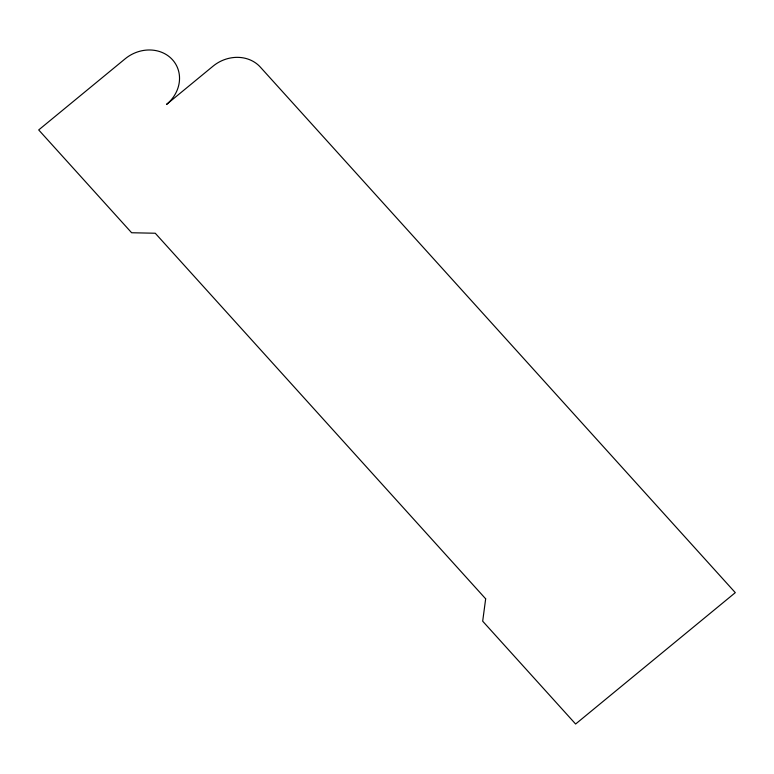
<?xml version="1.0" encoding="UTF-8"?>
<svg xmlns="http://www.w3.org/2000/svg" width="774" height="774" viewBox="0 0 774 774"><rect width="100%" height="100%" fill="white"/><g stroke="black" fill="none" stroke-linecap="round" stroke-linejoin="round"><path stroke-width="1.16" d="M485.666 598.824L482.686 621.193L575.614 724.019L735.3 592.642L260.345 67.106A34.607 30.641 -29.5 0 0 213.073 66.148L166.497 104.471A34.607 30.641 -29.5 0 0 172.467 59.724A34.607 30.641 -29.5 0 0 125.195 58.776L38.7 129.935L131.628 232.751L155.255 233.235L485.666 598.824"/></g></svg>
